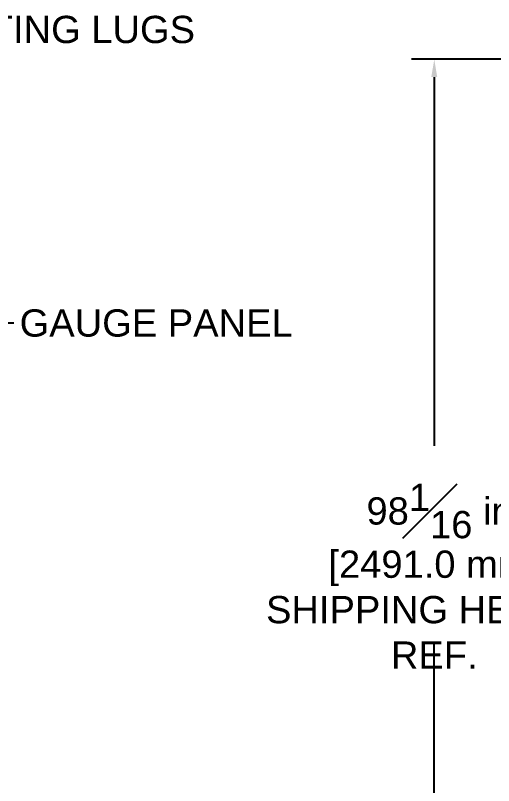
# Model space of a CAD drawing. Header units: inches. Extents: x 20 to 536, y 6 to 344.
# Drawn here: x 310.5 to 352.6, y 81.4 to 149.1 of the extents above; entities that cross this region are included whole.
import ezdxf

# ---------------------------------------------------------------- set-up
doc = ezdxf.new("R2010")
doc.units = ezdxf.units.IN
doc.header["$LTSCALE"] = 16
doc.header["$MEASUREMENT"] = 0
doc.layers.add('Dimension (ANSI)', color=7, linetype='Continuous', lineweight=25)
doc.layers.add('Symbol (ANSI)', color=7, linetype='Continuous', lineweight=25)
doc.styles.add('Standard D-E', font='arial.ttf')
doc.dimstyles.new('in [mm] D-E NeptuneBenson', dxfattribs={"dimscale": 16, "dimtxt": 0.15, "dimasz": 0.098425, "dimexe": 0.125, "dimexo": 0.063, "dimgap": 0.031496, "dimtad": 0, "dimtih": 1, "dimtoh": 1, "dimdec": 4, "dimrnd": 1e-08, "dimzin": 3, "dimdsep": 46, "dimlunit": 5, "dimtxsty": 'Standard D-E', "dimcen": 0.09, "dimdle": 0.393701, "dimclrd": 256, "dimclre": 256, "dimclrt": 256, "dimadec": 1, "dimazin": 1, "dimtfac": 1, "dimtofl": 0, "dimtmove": 0, "dimatfit": 3, "dimfxl": 1, "dimfrac": 1, "dimtolj": 1, "dimtzin": 4, "dimlwd": -1, "dimlwe": -1, "dimarcsym": 0})
doc.dimstyles.new('in [mm] D-E NeptuneBenson$7', dxfattribs={"dimscale": 16, "dimtxt": 0.15, "dimasz": 0.098425, "dimexe": 0.125, "dimexo": 0.063, "dimgap": 0.031496, "dimtad": 0, "dimtih": 1, "dimtoh": 1, "dimdec": 4, "dimrnd": 1e-08, "dimzin": 3, "dimdsep": 46, "dimlunit": 5, "dimtxsty": 'Standard D-E', "dimcen": 0.09, "dimdle": 0.393701, "dimclrd": 256, "dimclre": 256, "dimclrt": 256, "dimadec": 1, "dimazin": 1, "dimtfac": 1, "dimtofl": 0, "dimtmove": 0, "dimatfit": 3, "dimfxl": 1, "dimfrac": 1, "dimtolj": 1, "dimtzin": 4, "dimlwd": -1, "dimlwe": -1, "dimarcsym": 0})

# ---------------------------------------------------------------- blocks, each defined once
blk = doc.blocks.new('*D25')
at = {"layer": 'Defpoints', "color": 0, "transparency": 16777216}
for p in [(347.361, 145.292), (416.1, 145.292), (391.098, 47.22)]:
    blk.add_point(p, dxfattribs=at)
at = {"layer": 'Dimension (ANSI)', "transparency": 16777216}
for p, q in [((415.092, 145.292), (345.361, 145.292)), ((347.361, 143.718), (347.361, 111.269)), ((347.361, 48.795), (347.361, 93.901)), ((390.09, 47.22), (345.361, 47.22))]:
    blk.add_line(p, q, dxfattribs=at)
for points in [[(347.098, 143.718), (347.623, 143.718), (347.361, 145.292)], [(347.098, 48.795), (347.623, 48.795), (347.361, 47.22)]]:
    blk.add_solid(points, dxfattribs=at)
at = {"layer": 'Dimension (ANSI)', "transparency": 16777216, "char_height": 2.4, "attachment_point": 5, "style": 'Standard D-E'}
for s, insert in [('\\A1; \\fArial|b0|i0;\\H2.4000;98{\\H1x;\\S1#16;} in', (347.361, 105.539)), ('\\A1;[2491.0 mm]{\\P\\fArial|b0|i0;\\H2.4000;SHIPPING HEIGHT\\P\\fArial|b0|i0;\\H2.4000;REF.}', (347.361, 96.855))]:
    blk.add_mtext(s, dxfattribs=dict(at, insert=insert))

msp = doc.modelspace()

# ---------------------------------------------------------------- texts
at = {"layer": 'Symbol (ANSI)', "char_height": 2.4000001, "attachment_point": 1, "style": 'Standard D-E'}
for s, insert, width in [('\\fArial|b0|i0;LIFTING LUGS', (303.39292, 149.11355), 22.9170747), ('\\fArial|b0|i0;GAUGE PANEL', (310.868, 123.28039), 24.0420755)]:
    msp.add_mtext(s, dxfattribs=dict(at, insert=insert, width=width))

# ---------------------------------------------------------------- dimensions: what is measured, and where the dimension line sits
at = {"layer": 'Dimension (ANSI)'}
dim = msp.add_linear_dim(base=(347.36094, 145.29234), p1=(391.09829, 47.21984), p2=(416.10017, 145.29234), angle=90, text=' \\fArial|b0|i0;\\H2.4000;<> in\\X[2491.0 mm]{\\P\\fArial|b0|i0;\\H2.4000;SHIPPING HEIGHT\\P\\fArial|b0|i0;\\H2.4000;REF.}', dimstyle='in [mm] D-E NeptuneBenson', override={"dimgap": 0.031496, "dimdec": 4, "dimpost": '', "dimtol": 0, "dimlim": 0, "dimtp": 0, "dimtm": 0, "dimtdec": 2, "dimatfit": 1}, dxfattribs=at)
dim.commit()
dim.dimension.update_dxf_attribs({"geometry": '*D25', "text_midpoint": (347.36094, 102.58463), "dimtype": 160})

# ---------------------------------------------------------------- leaders
at = {"layer": 'Symbol (ANSI)', "annotation_type": 0, "has_hookline": 1, "hookline_direction": 0}
for points, text_width in [([(263.52674, 139.43985), (265.19178, 143.9884), (301.81811, 147.91355), (302.88898, 147.91355)], 22.49386), ([(297.35223, 112.87981), (308.78926, 122.08039), (310.36406, 122.08039)], 23.73806)]:
    msp.add_leader(points, dimstyle='in [mm] D-E NeptuneBenson$7', override={"dimtad": 0}, dxfattribs=dict(at, text_width=text_width))

doc.saveas('drawing.dxf')
